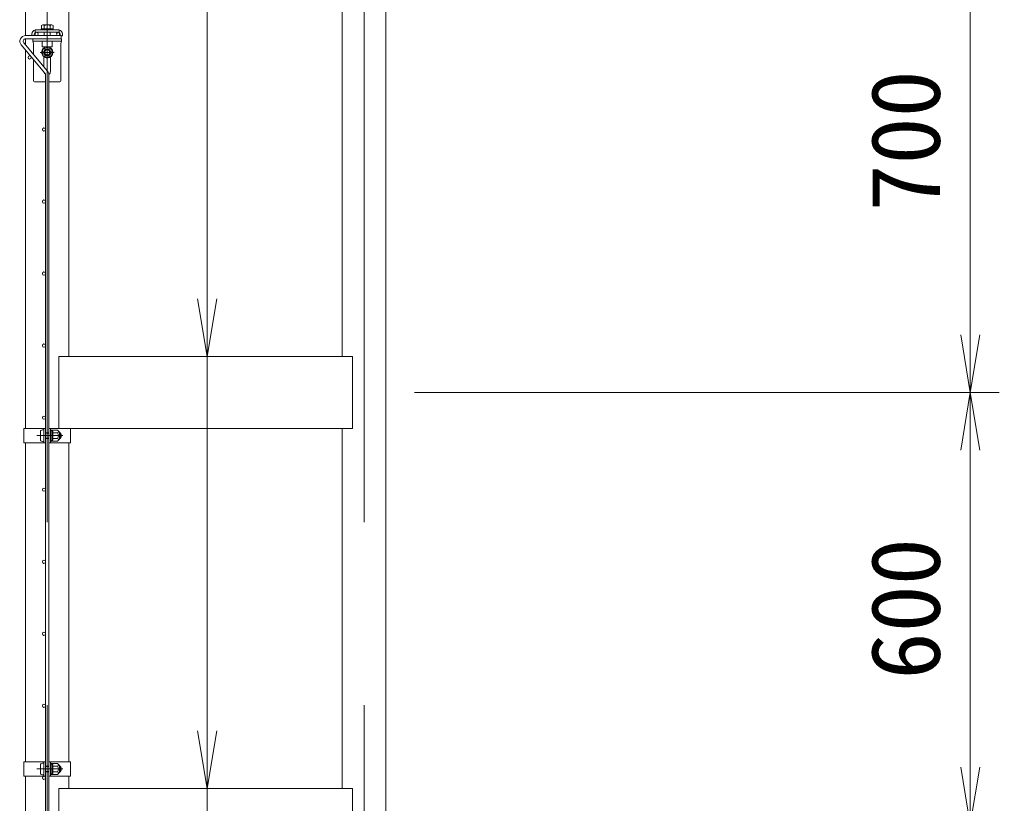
# Model space of a CAD drawing. Units: millimetres, scale not verified. Extents: x -8400 to 8400, y -5940 to 5940.
# Drawn here: x -2598 to -1216, y -2438 to -1351 of the extents above; entities that cross this region are included whole.
import ezdxf
from ezdxf.enums import TextEntityAlignment as Align

# ---------------------------------------------------------------- set-up
doc = ezdxf.new("R2010")
doc.units = ezdxf.units.MM
doc.header["$LTSCALE"] = 40
doc.linetypes.add('USER1', pattern=[50.8, 31.75, -6.35, 6.35, -6.35])
for name, color, linetype, lineweight in [('0-1_D-STR1', 1, 'Continuous', 18), ('0-2_D-BMK', 2, 'USER1', 13), ('0-3_D-STR3', 3, 'Continuous', 13), ('0-4_D-STR-DIM', 7, 'Continuous', 9), ('0-5_D-STR-TXT', 7, 'Continuous', 9), ('0-6_0', 7, 'Continuous', 9), ('0-7_D-STR2', 7, 'Continuous', 9)]:
    doc.layers.add(name, color=color, linetype=linetype, lineweight=lineweight)
doc.styles.add('ＭＳ ゴシック', font='')
doc.styles.get('ＭＳ ゴシック').set_extended_font_data('MS Gothic')

# ---------------------------------------------------------------- blocks, each defined once
blk = doc.blocks.new('_Open')
at = {"layer": '0-6_0'}
blk.add_line((-40, 6.67), (0, 0), dxfattribs=at)
blk.add_lwpolyline([(-40, -6.67), (0, 0), (-40, 0)], dxfattribs=at)

msp = doc.modelspace()

# ---------------------------------------------------------------- linework, layer by layer
at = {"layer": '0-1_D-STR1'}
for p, q in [((-2090.34, -4068.22), (-2090.34, 3140.78)), ((-2530.34, -1818.22), (-2530.34, -1218.22)), ((-2150.84, -1218.22), (-2150.84, -1818.22)), ((-2590.84, -1333.71), (-2590.84, -1372.72)), ((-2590.84, -1377.22), (-2590.84, -1385.76)), ((-2590.84, -1377.22), (-2590.84, -1385.76)), ((-2590.84, -1377.23), (-2590.84, -1385.76)), ((-2590.84, -1392.76), (-2590.84, -1918.22)), ((-2136.59, -1818.22), (-2544.59, -1818.22)), ((-2544.59, -1818.22), (-2544.59, -1918.22)), ((-2136.59, -1818.22), (-2136.59, -1918.22)), ((-2136.59, -1918.22), (-2544.59, -1918.22)), ((-2150.84, -1918.22), (-2150.84, -2418.22)), ((-2590.84, -1938.22), (-2590.84, -2380.97)), ((-2530.34, -2380.97), (-2530.34, -1938.22)), ((-2590.84, -2400.97), (-2590.84, -2880.97)), ((-2530.34, -2418.22), (-2530.34, -2400.97)), ((-2136.59, -2418.22), (-2544.59, -2418.22)), ((-2544.59, -2418.22), (-2544.59, -2518.22)), ((-2136.59, -2418.22), (-2136.59, -2518.22))]:
    msp.add_line(p, q, dxfattribs=at)
at = {"layer": '0-2_D-BMK'}
for p, q in [((-2560.59, -4080.22), (-2560.59, 4646.78)), ((-2120.59, -4080.22), (-2120.59, 3162.78)), ((-2570.28, -1396.22), (-2550.9, -1396.22)), ((-2575.01, -1928.22), (-2538.82, -1928.22)), ((-2575.01, -2390.97), (-2538.82, -2390.97))]:
    msp.add_line(p, q, dxfattribs=at)
at = {"layer": '0-3_D-STR3'}
for p, q in [((-2544.09, -1365.02), (-2577.09, -1365.02)), ((-2577.09, -1365.02), (-2577.09, -1368.22)), ((-2544.09, -1368.22), (-2577.09, -1368.22)), ((-2569.09, -1363.42), (-2552.09, -1363.42)), ((-2569.09, -1365.02), (-2569.09, -1363.42)), ((-2552.09, -1365.02), (-2569.09, -1365.02)), ((-2568.69, -1358.92), (-2568.69, -1363.42)), ((-2552.49, -1363.42), (-2568.69, -1363.42)), ((-2554.35, -1357.92), (-2566.7, -1357.92)), ((-2564.64, -1358.92), (-2564.64, -1363.42)), ((-2564.59, -1368.22), (-2564.59, -1372.72)), ((-2556.59, -1368.22), (-2556.59, -1372.72)), ((-2556.54, -1358.92), (-2556.54, -1363.42)), ((-2552.49, -1358.92), (-2552.49, -1363.42)), ((-2552.09, -1363.42), (-2552.09, -1365.02)), ((-2544.09, -1365.02), (-2544.09, -1368.22)), ((-2581.84, -1370.72), (-2581.84, -1372.72)), ((-2540.59, -1377.22), (-2580.59, -1377.22)), ((-2580.59, -1377.22), (-2580.59, -1380.42)), ((-2580.59, -1380.42), (-2579.59, -1383.62)), ((-2540.59, -1380.42), (-2580.59, -1380.42)), ((-2578.64, -1370.72), (-2578.64, -1372.72)), ((-2567.59, -1380.42), (-2567.59, -1388.22)), ((-2553.59, -1380.42), (-2553.59, -1388.22)), ((-2542.54, -1370.72), (-2542.54, -1372.72)), ((-2540.59, -1380.42), (-2541.59, -1383.62)), ((-2541.34, -1373.02), (-2539.34, -1373.02)), ((-2540.59, -1377.22), (-2540.59, -1380.42)), ((-2539.34, -1370.72), (-2539.34, -1373.02)), ((-2579.59, -1383.62), (-2579.59, -1399.16)), ((-2567.59, -1388.22), (-2553.59, -1388.22)), ((-2563.91, -1388.42), (-2564.02, -1388.22)), ((-2563.91, -1388.22), (-2563.91, -1388.42)), ((-2557.27, -1388.42), (-2563.91, -1388.42)), ((-2557.27, -1388.22), (-2557.27, -1388.42)), ((-2557.15, -1388.22), (-2557.27, -1388.42)), ((-2541.59, -1383.62), (-2541.59, -1435.72)), ((-2579.59, -1406.16), (-2579.59, -1435.72)), ((-2565.09, -1402.53), (-2565.09, -1416.44)), ((-2556.09, -1402.53), (-2556.09, -1422.72)), ((-2562.84, -1437.22), (-2578.09, -1437.22)), ((-2543.09, -1437.22), (-2558.34, -1437.22)), ((-2593.14, -1918.22), (-2562.84, -1918.22)), ((-2593.14, -1918.22), (-2593.14, -1938.22)), ((-2565.14, -1938.22), (-2565.14, -1918.22)), ((-2565.14, -1920.22), (-2565.14, -1936.22)), ((-2562.84, -1938.22), (-2562.84, -1918.22)), ((-2558.34, -1918.22), (-2528.04, -1918.22)), ((-2558.34, -1938.22), (-2558.34, -1918.22)), ((-2556.04, -1938.22), (-2556.04, -1918.22)), ((-2556.04, -1919.72), (-2556.04, -1921.16)), ((-2555.54, -1919.72), (-2556.04, -1919.72)), ((-2555.54, -1919.72), (-2555.54, -1921.16)), ((-2555.24, -1923.72), (-2554.85, -1920.55)), ((-2553.08, -1920.47), (-2554.75, -1920.47)), ((-2553.04, -1928.22), (-2553.04, -1920.49)), ((-2552.94, -1920.71), (-2552.99, -1920.54)), ((-2546.24, -1920.71), (-2552.94, -1920.71)), ((-2528.04, -1918.22), (-2528.04, -1938.22)), ((-2569.94, -1921.72), (-2569.94, -1934.72)), ((-2562.84, -1924.22), (-2558.34, -1924.22)), ((-2562.84, -1924.89), (-2558.34, -1924.89)), ((-2562.84, -1931.54), (-2558.34, -1931.54)), ((-2562.84, -1932.22), (-2558.34, -1932.22)), ((-2556.04, -1924.22), (-2555.24, -1924.22)), ((-2556.04, -1924.89), (-2555.24, -1924.89)), ((-2556.04, -1931.54), (-2555.24, -1931.54)), ((-2556.04, -1932.22), (-2555.24, -1932.22)), ((-2555.85, -1921.74), (-2555.13, -1922.75)), ((-2555.85, -1934.7), (-2555.13, -1933.69)), ((-2555.44, -1921.45), (-2555.03, -1922.03)), ((-2555.44, -1934.99), (-2555.03, -1934.41)), ((-2555.24, -1923.72), (-2555.24, -1932.72)), ((-2555.24, -1932.72), (-2554.85, -1935.88)), ((-2546.24, -1924.46), (-2553.04, -1924.46)), ((-2553.04, -1928.22), (-2553.04, -1935.94)), ((-2546.24, -1931.97), (-2553.04, -1931.97)), ((-2543.74, -1923.22), (-2543.74, -1933.22)), ((-2543.74, -1924.22), (-2542.14, -1924.22)), ((-2543.74, -1924.89), (-2541.81, -1924.89)), ((-2543.74, -1931.54), (-2541.81, -1931.54)), ((-2543.74, -1932.22), (-2542.14, -1932.22)), ((-2542.14, -1924.22), (-2542.14, -1932.22)), ((-2593.14, -1938.22), (-2562.84, -1938.22)), ((-2558.34, -1938.22), (-2528.04, -1938.22)), ((-2556.04, -1935.28), (-2556.04, -1936.72)), ((-2553.11, -1935.97), (-2554.75, -1935.97)), ((-2546.24, -1935.72), (-2552.94, -1935.72)), ((-2593.14, -2380.97), (-2562.84, -2380.97)), ((-2593.14, -2380.97), (-2593.14, -2400.97)), ((-2569.94, -2384.47), (-2569.94, -2397.47)), ((-2565.14, -2400.97), (-2565.14, -2380.97)), ((-2565.14, -2382.97), (-2565.14, -2398.97)), ((-2562.84, -2400.97), (-2562.84, -2380.97)), ((-2562.84, -2386.97), (-2558.34, -2386.97)), ((-2562.84, -2387.64), (-2558.34, -2387.64)), ((-2558.34, -2380.97), (-2528.04, -2380.97)), ((-2558.34, -2400.97), (-2558.34, -2380.97)), ((-2556.04, -2400.97), (-2556.04, -2380.97)), ((-2556.04, -2382.47), (-2556.04, -2383.91)), ((-2555.54, -2382.47), (-2556.04, -2382.47)), ((-2556.04, -2386.97), (-2555.24, -2386.97)), ((-2556.04, -2387.64), (-2555.24, -2387.64)), ((-2555.85, -2384.49), (-2555.13, -2385.5)), ((-2555.54, -2382.47), (-2555.54, -2383.91)), ((-2555.44, -2384.2), (-2555.03, -2384.78)), ((-2555.24, -2386.47), (-2554.85, -2383.3)), ((-2555.24, -2386.47), (-2555.24, -2395.47)), ((-2553.08, -2383.22), (-2554.75, -2383.22)), ((-2553.04, -2390.97), (-2553.04, -2383.24)), ((-2546.24, -2387.21), (-2553.04, -2387.21)), ((-2552.94, -2383.46), (-2552.99, -2383.29)), ((-2546.24, -2383.46), (-2552.94, -2383.46)), ((-2543.74, -2385.97), (-2543.74, -2395.97)), ((-2543.74, -2386.97), (-2542.14, -2386.97)), ((-2543.74, -2387.64), (-2541.81, -2387.64)), ((-2542.14, -2386.97), (-2542.14, -2394.97)), ((-2528.04, -2380.97), (-2528.04, -2400.97)), ((-2593.14, -2400.97), (-2562.84, -2400.97)), ((-2562.84, -2394.29), (-2558.34, -2394.29)), ((-2562.84, -2394.97), (-2558.34, -2394.97)), ((-2558.34, -2400.97), (-2528.04, -2400.97)), ((-2556.04, -2394.29), (-2555.24, -2394.29)), ((-2556.04, -2394.97), (-2555.24, -2394.97)), ((-2556.04, -2398.03), (-2556.04, -2399.47)), ((-2555.85, -2397.45), (-2555.13, -2396.44)), ((-2555.44, -2397.74), (-2555.03, -2397.16)), ((-2555.24, -2395.47), (-2554.85, -2398.63)), ((-2553.11, -2398.72), (-2554.75, -2398.72)), ((-2553.04, -2390.97), (-2553.04, -2398.69)), ((-2546.24, -2394.72), (-2553.04, -2394.72)), ((-2546.24, -2398.47), (-2552.94, -2398.47)), ((-2543.74, -2394.29), (-2541.81, -2394.29)), ((-2543.74, -2394.97), (-2542.14, -2394.97))]:
    msp.add_line(p, q, dxfattribs=at)
msp.add_lwpolyline([(-2560.59, -1388.71), (-2567.09, -1392.46), (-2567.09, -1399.97), (-2560.59, -1403.72), (-2554.09, -1399.97), (-2554.09, -1392.46)], close=True, dxfattribs=at)
for points in [[(-2555.54, -1935.28), (-2555.54, -1936.72), (-2556.04, -1936.72)], [(-2555.54, -2398.03), (-2555.54, -2399.47), (-2556.04, -2399.47)]]:
    msp.add_lwpolyline(points, dxfattribs=at)
for radius in [7.75, 5, 4.15, 3.65]:
    msp.add_circle((-2560.59, -1396.22), radius, dxfattribs=at)
for centre, radius, start, end in [((-2576.14, -1370.72), 5.7, 99.59407, 180), ((-2576.14, -1370.72), 2.5, 90, 180), ((-2566.66, -1360.47), 2.55, 37.42505, 142.57495), ((-2560.59, -1366.62), 8.7, 62.26063, 117.73937), ((-2554.51, -1360.45), 2.54, 37.21089, 142.78911), ((-2545.04, -1370.72), 2.5, 0, 90), ((-2545.04, -1370.72), 5.7, 0, 80.40593), ((-2560.59, -1391.72), 4.5, 132.83343, 151.11686), ((-2560.59, -1391.72), 4.5, 28.88314, 47.16657), ((-2560.59, -1422.72), 4.5, 299.46143, 0), ((-2578.09, -1435.72), 1.5, 180, 270), ((-2560.59, -1422.72), 4.5, 190.47047, 238.45106), ((-2543.09, -1435.72), 1.5, 270, 0), ((-2554.75, -1920.57), 0.1, 90, 173), ((-2553.08, -1920.57), 0.1, 15, 90), ((-2557.92, -1922.59), 5.32, 339.37322, 22.7756), ((-2547.26, -1922.59), 2.13, 298.45309, 61.54691), ((-2550.51, -1927.47), 8, 32.13463, 57.68315), ((-2555.04, -1921.16), 1, 180, 215.53768), ((-2555.04, -1935.28), 1, 144.46232, 180), ((-2555.04, -1921.16), 0.5, 180, 215.53768), ((-2555.54, -1923.04), 0.5, 33.43373, 35.53768), ((-2555.54, -1933.4), 0.5, 324.46232, 326.56627), ((-2557.92, -1933.84), 5.32, 337.2244, 20.62678), ((-2573.8, -1928.22), 21.19, 0, 10.20031), ((-2573.8, -1928.22), 21.19, 349.79969, 0), ((-2552, -1928.22), 6.87, 0, 33.09348), ((-2552, -1928.22), 6.87, 326.90652, 0), ((-2547.26, -1933.85), 2.13, 298.45309, 61.54691), ((-2550.51, -1928.96), 8, 302.31685, 327.86537), ((-2549.64, -1928.22), 8.5, 331.92751, 28.07249), ((-2555.04, -1935.28), 0.5, 144.46232, 180), ((-2554.75, -1935.87), 0.1, 187, 270), ((-2553.11, -1935.87), 0.1, 270, 337.2244), ((-2555.04, -2383.91), 1, 180, 215.53768), ((-2555.04, -2383.91), 0.5, 180, 215.53768), ((-2555.54, -2385.79), 0.5, 33.43373, 35.53768), ((-2554.75, -2383.32), 0.1, 90, 173), ((-2553.08, -2383.32), 0.1, 15, 90), ((-2557.92, -2385.34), 5.32, 339.37322, 22.7756), ((-2573.8, -2390.97), 21.19, 0, 10.20031), ((-2547.26, -2385.34), 2.13, 298.45309, 61.54691), ((-2552, -2390.97), 6.87, 0, 33.09348), ((-2550.51, -2390.22), 8, 32.13463, 57.68315), ((-2549.64, -2390.97), 8.5, 331.92751, 28.07249), ((-2555.04, -2398.03), 1, 144.46232, 180), ((-2555.04, -2398.03), 0.5, 144.46232, 180), ((-2555.54, -2396.15), 0.5, 324.46232, 326.56627), ((-2554.75, -2398.62), 0.1, 187, 270), ((-2553.11, -2398.62), 0.1, 270, 337.2244), ((-2557.92, -2396.59), 5.32, 337.2244, 20.62678), ((-2573.8, -2390.97), 21.19, 349.79969, 0), ((-2552, -2390.97), 6.87, 326.90652, 0), ((-2547.26, -2396.6), 2.13, 298.45309, 61.54691), ((-2550.51, -2391.71), 8, 302.31685, 327.86537)]:
    msp.add_arc(centre, radius, start, end, dxfattribs=at)
for centre, start_param, end_param in [((-2565.14, -1921.72), 1.5707963, 3.1415927), ((-2565.14, -1934.72), 3.1415927, 4.712389), ((-2565.14, -2384.47), 1.5707963, 3.1415927), ((-2565.14, -2397.47), 3.1415927, 4.712389)]:
    msp.add_ellipse(centre, major_axis=(4.8, 0), ratio=0.3125, start_param=start_param, end_param=end_param, dxfattribs=at)
at = {"layer": '0-4_D-STR-DIM'}
for p, q in [((-1278.61, -1788.22), (-1278.61, -1248.22)), ((-2050.34, -1868.22), (-1238.61, -1868.22)), ((-2050.34, -1868.22), (-1238.61, -1868.22)), ((-1278.61, -2388.22), (-1278.61, -1948.22))]:
    msp.add_line(p, q, dxfattribs=at)
at = {"layer": '0-5_D-STR-TXT'}
for q in [(-2338.46, -2416.22), (-2338.46, -1816.22)]:
    msp.add_line((-2338.46, 931.78), q, dxfattribs=at)
msp.add_lwpolyline([(-381.93, 931.78), (-2338.46, 931.78), (-2338.46, -2916.22)], dxfattribs=at)
at = {"layer": '0-7_D-STR2'}
for p, q in [((-2541.34, -1372.72), (-2590.5, -1372.72)), ((-2541.34, -1377.22), (-2590.5, -1377.22)), ((-2541.34, -1377.22), (-2541.34, -1372.72)), ((-2563.66, -1425.15), (-2596.63, -1385.86)), ((-2560.21, -1422.26), (-2593.18, -1382.97)), ((-2562.84, -1427.4), (-2562.84, -3279.03)), ((-2558.34, -1427.4), (-2558.34, -3279.03))]:
    msp.add_line(p, q, dxfattribs=at)
for centre in [(-2575.34, -1370.47), (-2545.34, -1370.47), (-2585, -1403.22), (-2565.09, -1503.22), (-2565.09, -1603.22), (-2565.09, -1703.22), (-2565.09, -1803.22), (-2565.09, -1903.22), (-2565.09, -2003.22), (-2565.09, -2103.22), (-2565.09, -2203.22), (-2565.09, -2303.22), (-2565.09, -2403.22)]:
    msp.add_circle(centre, 2.25, dxfattribs=at)
for centre, radius, start, end in [((-2590.5, -1380.72), 8, 90, 220), ((-2590.5, -1380.72), 3.5, 90, 220), ((-2566.34, -1427.4), 8, 0, 40), ((-2566.34, -1427.4), 3.5, 0, 40)]:
    msp.add_arc(centre, radius, start, end, dxfattribs=at)

# ---------------------------------------------------------------- block references
at = {"layer": '0-4_D-STR-DIM', "xscale": 2, "yscale": 2}
for p, rotation in [((-1278.61, -1868.22), 270), ((-1278.61, -1868.22), 90), ((-1278.61, -2468.22), 270)]:
    msp.add_blockref('_Open', p, dxfattribs=dict(at, rotation=rotation))
at = {"layer": '0-5_D-STR-TXT', "xscale": 2, "yscale": 2, "rotation": 270}
for p in [(-2338.46, -1818.22), (-2338.46, -2418.22)]:
    msp.add_blockref('_Open', p, dxfattribs=at)

# ---------------------------------------------------------------- texts
at = {"layer": '0-4_D-STR-DIM', "style": 'ＭＳ ゴシック'}
for s, p in [('700', (-1292.1, -1617.22)), ('600', (-1292.1, -2266.72))]:
    msp.add_text(s, height=96.19, rotation=90, dxfattribs=at).set_placement(p, align=Align.BOTTOM_LEFT)

doc.saveas('drawing.dxf')
